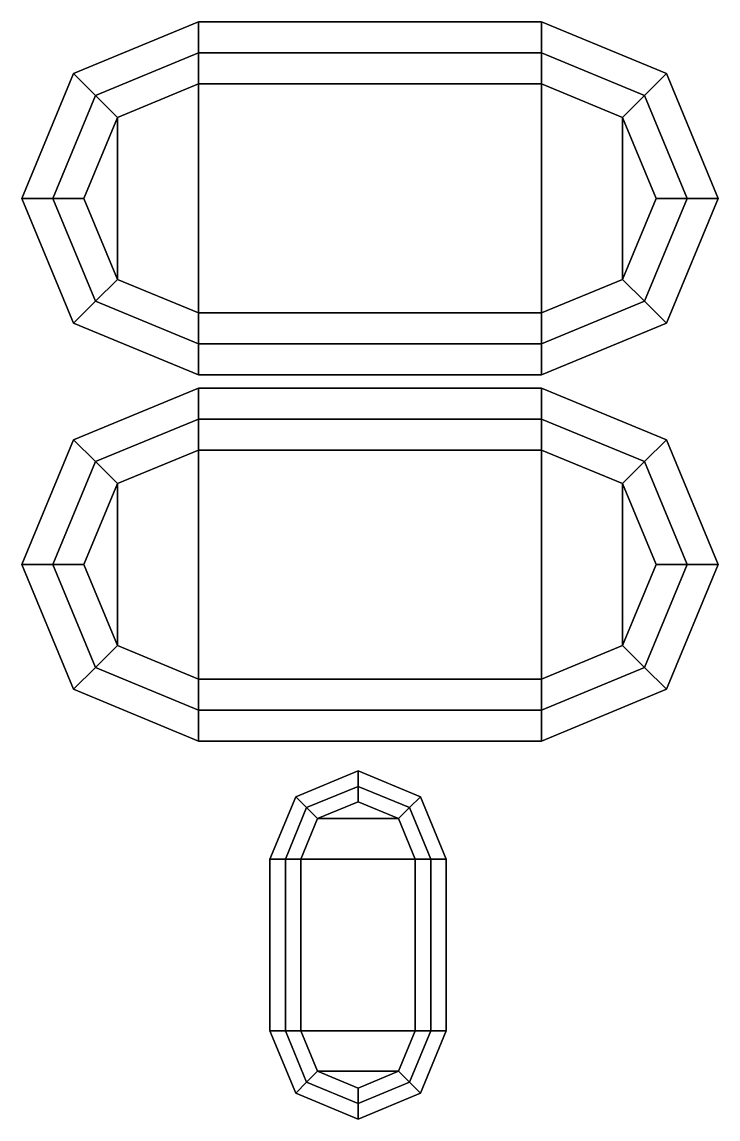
# Model space of a CAD drawing. Extents: x -9.4 to 9.4, y -55.4 to 32.4.
# Drawn here: x -2.82 to 3.02, y 23.2 to 32.4 of the extents above; entities that cross this region are included whole.
import ezdxf

# ---------------------------------------------------------------- set-up
doc = ezdxf.new("R2010")
doc.units = 0
doc.layers.add('BOAT', color=3, linetype='CONTINUOUS')

msp = doc.modelspace()

# ---------------------------------------------------------------- linework, layer by layer
at = {"layer": 'BOAT'}
for points in [[(-1.34, 32.14, 5.72), (-1.34, 32.3998, 5.57), (-2.3864, 31.9664, 5.57), (-2.2027, 31.7827, 5.72)], [(-1.34, 32.3998, 5.27), (-1.34, 32.14, 5.12), (-2.2027, 31.7827, 5.12), (-2.3864, 31.9664, 5.27)], [(-1.34, 32.3998, 5.57), (-1.34, 32.3998, 5.27), (-2.3864, 31.9664, 5.27), (-2.3864, 31.9664, 5.57)], [(-1.34, 32.3998, 4.97), (-1.34, 32.3998, 4.67), (-2.3864, 31.9664, 4.67), (-2.3864, 31.9664, 4.97)], [(-1.34, 32.3998, 4.67), (-1.34, 32.14, 4.52), (-2.2027, 31.7827, 4.52), (-2.3864, 31.9664, 4.67)], [(-1.34, 32.14, 5.12), (-1.34, 32.3998, 4.97), (-2.3864, 31.9664, 4.97), (-2.2027, 31.7827, 5.12)], [(-1.34, 32.14, 5.12), (-1.34, 32.3998, 5.27), (1.54, 32.3998, 5.27), (1.54, 32.14, 5.12)], [(-1.34, 32.3998, 5.57), (-1.34, 32.14, 5.72), (1.54, 32.14, 5.72), (1.54, 32.3998, 5.57)], [(-1.34, 32.3998, 5.27), (-1.34, 32.3998, 5.57), (1.54, 32.3998, 5.57), (1.54, 32.3998, 5.27)], [(-1.34, 32.3998, 4.67), (-1.34, 32.3998, 4.97), (1.54, 32.3998, 4.97), (1.54, 32.3998, 4.67)], [(-1.34, 32.3998, 4.97), (-1.34, 32.14, 5.12), (1.54, 32.14, 5.12), (1.54, 32.3998, 4.97)], [(-1.34, 32.14, 4.52), (-1.34, 32.3998, 4.67), (1.54, 32.3998, 4.67), (1.54, 32.14, 4.52)], [(2.5864, 31.9664, 5.27), (2.4027, 31.7827, 5.12), (1.54, 32.14, 5.12), (1.54, 32.3998, 5.27)], [(2.4027, 31.7827, 5.72), (2.5864, 31.9664, 5.57), (1.54, 32.3998, 5.57), (1.54, 32.14, 5.72)], [(2.5864, 31.9664, 5.57), (2.5864, 31.9664, 5.27), (1.54, 32.3998, 5.27), (1.54, 32.3998, 5.57)], [(2.5864, 31.9664, 4.97), (2.5864, 31.9664, 4.67), (1.54, 32.3998, 4.67), (1.54, 32.3998, 4.97)], [(2.4027, 31.7827, 5.12), (2.5864, 31.9664, 4.97), (1.54, 32.3998, 4.97), (1.54, 32.14, 5.12)], [(2.5864, 31.9664, 4.67), (2.4027, 31.7827, 4.52), (1.54, 32.14, 4.52), (1.54, 32.3998, 4.67)], [(-1.34, 31.8802, 5.57), (-1.34, 32.14, 5.72), (-2.2027, 31.7827, 5.72), (-2.019, 31.599, 5.57)], [(-1.34, 32.14, 5.12), (-1.34, 31.8802, 5.27), (-2.019, 31.599, 5.27), (-2.2027, 31.7827, 5.12)], [(-1.34, 32.14, 4.52), (-1.34, 31.8802, 4.67), (-2.019, 31.599, 4.67), (-2.2027, 31.7827, 4.52)], [(-1.34, 31.8802, 4.97), (-1.34, 32.14, 5.12), (-2.2027, 31.7827, 5.12), (-2.019, 31.599, 4.97)], [(-1.34, 31.8802, 5.27), (-1.34, 32.14, 5.12), (1.54, 32.14, 5.12), (1.54, 31.8802, 5.27)], [(-1.34, 32.14, 5.72), (-1.34, 31.8802, 5.57), (1.54, 31.8802, 5.57), (1.54, 32.14, 5.72)], [(-1.34, 32.14, 5.12), (-1.34, 31.8802, 4.97), (1.54, 31.8802, 4.97), (1.54, 32.14, 5.12)], [(-1.34, 31.8802, 4.67), (-1.34, 32.14, 4.52), (1.54, 32.14, 4.52), (1.54, 31.8802, 4.67)], [(2.4027, 31.7827, 5.12), (2.219, 31.599, 5.27), (1.54, 31.8802, 5.27), (1.54, 32.14, 5.12)], [(2.219, 31.599, 5.57), (2.4027, 31.7827, 5.72), (1.54, 32.14, 5.72), (1.54, 31.8802, 5.57)], [(2.219, 31.599, 4.97), (2.4027, 31.7827, 5.12), (1.54, 32.14, 5.12), (1.54, 31.8802, 4.97)], [(2.4027, 31.7827, 4.52), (2.219, 31.599, 4.67), (1.54, 31.8802, 4.67), (1.54, 32.14, 4.52)], [(-2.2027, 31.7827, 5.72), (-2.3864, 31.9664, 5.57), (-2.8198, 30.92, 5.57), (-2.56, 30.92, 5.72)], [(-2.3864, 31.9664, 5.57), (-2.3864, 31.9664, 5.27), (-2.8198, 30.92, 5.27), (-2.8198, 30.92, 5.57)], [(-2.3864, 31.9664, 5.27), (-2.2027, 31.7827, 5.12), (-2.56, 30.92, 5.12), (-2.8198, 30.92, 5.27)], [(-2.3864, 31.9664, 4.67), (-2.2027, 31.7827, 4.52), (-2.56, 30.92, 4.52), (-2.8198, 30.92, 4.67)], [(-2.3864, 31.9664, 4.97), (-2.3864, 31.9664, 4.67), (-2.8198, 30.92, 4.67), (-2.8198, 30.92, 4.97)], [(-2.2027, 31.7827, 5.12), (-2.3864, 31.9664, 4.97), (-2.8198, 30.92, 4.97), (-2.56, 30.92, 5.12)], [(3.0198, 30.92, 5.27), (2.76, 30.92, 5.12), (2.4027, 31.7827, 5.12), (2.5864, 31.9664, 5.27)], [(2.76, 30.92, 5.72), (3.0198, 30.92, 5.57), (2.5864, 31.9664, 5.57), (2.4027, 31.7827, 5.72)], [(2.76, 30.92, 5.12), (3.0198, 30.92, 4.97), (2.5864, 31.9664, 4.97), (2.4027, 31.7827, 5.12)], [(3.0198, 30.92, 4.67), (2.76, 30.92, 4.52), (2.4027, 31.7827, 4.52), (2.5864, 31.9664, 4.67)], [(3.0198, 30.92, 5.57), (3.0198, 30.92, 5.27), (2.5864, 31.9664, 5.27), (2.5864, 31.9664, 5.57)], [(3.0198, 30.92, 4.97), (3.0198, 30.92, 4.67), (2.5864, 31.9664, 4.67), (2.5864, 31.9664, 4.97)], [(-1.34, 31.8802, 5.27), (-1.34, 31.8802, 5.57), (-2.019, 31.599, 5.57), (-2.019, 31.599, 5.27)], [(-2.019, 31.599, 5.27), (-1.34, 31.8802, 5.27), (-1.34, 29.9598, 5.27), (-2.019, 30.241, 5.27)], [(-2.019, 30.241, 5.27), (-1.34, 29.9598, 5.27), (-1.34, 31.8802, 5.27), (-2.019, 31.599, 5.27)], [(-1.34, 31.8802, 4.67), (-1.34, 31.8802, 4.97), (-2.019, 31.599, 4.97), (-2.019, 31.599, 4.67)], [(-1.34, 31.8802, 5.57), (-1.34, 31.8802, 5.27), (1.54, 31.8802, 5.27), (1.54, 31.8802, 5.57)], [(-1.34, 29.9598, 5.27), (1.54, 29.9598, 5.27), (1.54, 31.8802, 5.27), (-1.34, 31.8802, 5.27)], [(-1.34, 31.8802, 5.27), (1.54, 31.8802, 5.27), (1.54, 29.9598, 5.27), (-1.34, 29.9598, 5.27)], [(-1.34, 31.8802, 4.97), (-1.34, 31.8802, 4.67), (1.54, 31.8802, 4.67), (1.54, 31.8802, 4.97)], [(2.219, 31.599, 5.27), (2.219, 31.599, 5.57), (1.54, 31.8802, 5.57), (1.54, 31.8802, 5.27)], [(2.219, 30.241, 5.27), (1.54, 29.9598, 5.27), (1.54, 31.8802, 5.27), (2.219, 31.599, 5.27)], [(2.219, 31.599, 5.27), (1.54, 31.8802, 5.27), (1.54, 29.9598, 5.27), (2.219, 30.241, 5.27)], [(2.219, 31.599, 4.67), (2.219, 31.599, 4.97), (1.54, 31.8802, 4.97), (1.54, 31.8802, 4.67)], [(-2.019, 31.599, 5.57), (-2.2027, 31.7827, 5.72), (-2.56, 30.92, 5.72), (-2.3002, 30.92, 5.57)], [(-2.2027, 31.7827, 5.12), (-2.019, 31.599, 5.27), (-2.3002, 30.92, 5.27), (-2.56, 30.92, 5.12)], [(-2.2027, 31.7827, 4.52), (-2.019, 31.599, 4.67), (-2.3002, 30.92, 4.67), (-2.56, 30.92, 4.52)], [(-2.019, 31.599, 4.97), (-2.2027, 31.7827, 5.12), (-2.56, 30.92, 5.12), (-2.3002, 30.92, 4.97)], [(2.76, 30.92, 5.12), (2.5002, 30.92, 5.27), (2.219, 31.599, 5.27), (2.4027, 31.7827, 5.12)], [(2.5002, 30.92, 5.57), (2.76, 30.92, 5.72), (2.4027, 31.7827, 5.72), (2.219, 31.599, 5.57)], [(2.5002, 30.92, 4.97), (2.76, 30.92, 5.12), (2.4027, 31.7827, 5.12), (2.219, 31.599, 4.97)], [(2.76, 30.92, 4.52), (2.5002, 30.92, 4.67), (2.219, 31.599, 4.67), (2.4027, 31.7827, 4.52)], [(-2.019, 31.599, 5.27), (-2.019, 31.599, 5.57), (-2.3002, 30.92, 5.57), (-2.3002, 30.92, 5.27)], [(-2.3002, 30.92, 5.27), (-2.019, 30.241, 5.27), (-2.019, 31.599, 5.27), (-2.3002, 30.92, 5.27)], [(-2.3002, 30.92, 5.27), (-2.019, 31.599, 5.27), (-2.019, 30.241, 5.27), (-2.3002, 30.92, 5.27)], [(-2.019, 31.599, 4.67), (-2.019, 31.599, 4.97), (-2.3002, 30.92, 4.97), (-2.3002, 30.92, 4.67)], [(2.5002, 30.92, 5.27), (2.5002, 30.92, 5.57), (2.219, 31.599, 5.57), (2.219, 31.599, 5.27)], [(2.5002, 30.92, 5.27), (2.219, 30.241, 5.27), (2.219, 31.599, 5.27), (2.5002, 30.92, 5.27)], [(2.5002, 30.92, 5.27), (2.219, 31.599, 5.27), (2.219, 30.241, 5.27), (2.5002, 30.92, 5.27)], [(2.5002, 30.92, 4.67), (2.5002, 30.92, 4.97), (2.219, 31.599, 4.97), (2.219, 31.599, 4.67)], [(-2.56, 30.92, 5.72), (-2.8198, 30.92, 5.57), (-2.3864, 29.8736, 5.57), (-2.2027, 30.0573, 5.72)], [(-2.8198, 30.92, 5.57), (-2.8198, 30.92, 5.27), (-2.3864, 29.8736, 5.27), (-2.3864, 29.8736, 5.57)], [(-2.8198, 30.92, 5.27), (-2.56, 30.92, 5.12), (-2.2027, 30.0573, 5.12), (-2.3864, 29.8736, 5.27)], [(-2.8198, 30.92, 4.67), (-2.56, 30.92, 4.52), (-2.2027, 30.0573, 4.52), (-2.3864, 29.8736, 4.67)], [(-2.8198, 30.92, 4.97), (-2.8198, 30.92, 4.67), (-2.3864, 29.8736, 4.67), (-2.3864, 29.8736, 4.97)], [(-2.56, 30.92, 5.12), (-2.8198, 30.92, 4.97), (-2.3864, 29.8736, 4.97), (-2.2027, 30.0573, 5.12)], [(-2.3002, 30.92, 5.57), (-2.56, 30.92, 5.72), (-2.2027, 30.0573, 5.72), (-2.019, 30.241, 5.57)], [(-2.56, 30.92, 5.12), (-2.3002, 30.92, 5.27), (-2.019, 30.241, 5.27), (-2.2027, 30.0573, 5.12)], [(-2.56, 30.92, 4.52), (-2.3002, 30.92, 4.67), (-2.019, 30.241, 4.67), (-2.2027, 30.0573, 4.52)], [(-2.3002, 30.92, 4.97), (-2.56, 30.92, 5.12), (-2.2027, 30.0573, 5.12), (-2.019, 30.241, 4.97)], [(-2.3002, 30.92, 5.27), (-2.3002, 30.92, 5.57), (-2.019, 30.241, 5.57), (-2.019, 30.241, 5.27)], [(-2.3002, 30.92, 4.67), (-2.3002, 30.92, 4.97), (-2.019, 30.241, 4.97), (-2.019, 30.241, 4.67)], [(2.4027, 30.0573, 5.12), (2.219, 30.241, 5.27), (2.5002, 30.92, 5.27), (2.76, 30.92, 5.12)], [(2.219, 30.241, 5.27), (2.219, 30.241, 5.57), (2.5002, 30.92, 5.57), (2.5002, 30.92, 5.27)], [(2.219, 30.241, 5.57), (2.4027, 30.0573, 5.72), (2.76, 30.92, 5.72), (2.5002, 30.92, 5.57)], [(2.219, 30.241, 4.97), (2.4027, 30.0573, 5.12), (2.76, 30.92, 5.12), (2.5002, 30.92, 4.97)], [(2.219, 30.241, 4.67), (2.219, 30.241, 4.97), (2.5002, 30.92, 4.97), (2.5002, 30.92, 4.67)], [(2.4027, 30.0573, 4.52), (2.219, 30.241, 4.67), (2.5002, 30.92, 4.67), (2.76, 30.92, 4.52)], [(2.5864, 29.8736, 5.27), (2.4027, 30.0573, 5.12), (2.76, 30.92, 5.12), (3.0198, 30.92, 5.27)], [(2.4027, 30.0573, 5.72), (2.5864, 29.8736, 5.57), (3.0198, 30.92, 5.57), (2.76, 30.92, 5.72)], [(2.4027, 30.0573, 5.12), (2.5864, 29.8736, 4.97), (3.0198, 30.92, 4.97), (2.76, 30.92, 5.12)], [(2.5864, 29.8736, 4.67), (2.4027, 30.0573, 4.52), (2.76, 30.92, 4.52), (3.0198, 30.92, 4.67)], [(2.5864, 29.8736, 5.57), (2.5864, 29.8736, 5.27), (3.0198, 30.92, 5.27), (3.0198, 30.92, 5.57)], [(2.5864, 29.8736, 4.97), (2.5864, 29.8736, 4.67), (3.0198, 30.92, 4.67), (3.0198, 30.92, 4.97)], [(-2.019, 30.241, 5.57), (-2.2027, 30.0573, 5.72), (-1.34, 29.7, 5.72), (-1.34, 29.9598, 5.57)], [(-2.2027, 30.0573, 5.12), (-2.019, 30.241, 5.27), (-1.34, 29.9598, 5.27), (-1.34, 29.7, 5.12)], [(-2.2027, 30.0573, 4.52), (-2.019, 30.241, 4.67), (-1.34, 29.9598, 4.67), (-1.34, 29.7, 4.52)], [(-2.019, 30.241, 4.97), (-2.2027, 30.0573, 5.12), (-1.34, 29.7, 5.12), (-1.34, 29.9598, 4.97)], [(-2.019, 30.241, 5.27), (-2.019, 30.241, 5.57), (-1.34, 29.9598, 5.57), (-1.34, 29.9598, 5.27)], [(-2.019, 30.241, 4.67), (-2.019, 30.241, 4.97), (-1.34, 29.9598, 4.97), (-1.34, 29.9598, 4.67)], [(1.54, 29.7, 5.12), (1.54, 29.9598, 5.27), (2.219, 30.241, 5.27), (2.4027, 30.0573, 5.12)], [(1.54, 29.9598, 5.27), (1.54, 29.9598, 5.57), (2.219, 30.241, 5.57), (2.219, 30.241, 5.27)], [(1.54, 29.9598, 5.57), (1.54, 29.7, 5.72), (2.4027, 30.0573, 5.72), (2.219, 30.241, 5.57)], [(1.54, 29.9598, 4.97), (1.54, 29.7, 5.12), (2.4027, 30.0573, 5.12), (2.219, 30.241, 4.97)], [(1.54, 29.9598, 4.67), (1.54, 29.9598, 4.97), (2.219, 30.241, 4.97), (2.219, 30.241, 4.67)], [(1.54, 29.7, 4.52), (1.54, 29.9598, 4.67), (2.219, 30.241, 4.67), (2.4027, 30.0573, 4.52)], [(-2.2027, 30.0573, 5.72), (-2.3864, 29.8736, 5.57), (-1.34, 29.4402, 5.57), (-1.34, 29.7, 5.72)], [(-2.3864, 29.8736, 5.27), (-2.2027, 30.0573, 5.12), (-1.34, 29.7, 5.12), (-1.34, 29.4402, 5.27)], [(-2.3864, 29.8736, 4.67), (-2.2027, 30.0573, 4.52), (-1.34, 29.7, 4.52), (-1.34, 29.4402, 4.67)], [(-2.2027, 30.0573, 5.12), (-2.3864, 29.8736, 4.97), (-1.34, 29.4402, 4.97), (-1.34, 29.7, 5.12)], [(1.54, 29.4402, 5.27), (1.54, 29.7, 5.12), (2.4027, 30.0573, 5.12), (2.5864, 29.8736, 5.27)], [(1.54, 29.7, 5.72), (1.54, 29.4402, 5.57), (2.5864, 29.8736, 5.57), (2.4027, 30.0573, 5.72)], [(1.54, 29.7, 5.12), (1.54, 29.4402, 4.97), (2.5864, 29.8736, 4.97), (2.4027, 30.0573, 5.12)], [(1.54, 29.4402, 4.67), (1.54, 29.7, 4.52), (2.4027, 30.0573, 4.52), (2.5864, 29.8736, 4.67)], [(-1.34, 29.9598, 5.57), (-1.34, 29.7, 5.72), (1.54, 29.7, 5.72), (1.54, 29.9598, 5.57)], [(-1.34, 29.9598, 5.27), (-1.34, 29.9598, 5.57), (1.54, 29.9598, 5.57), (1.54, 29.9598, 5.27)], [(-1.34, 29.7, 5.12), (-1.34, 29.9598, 5.27), (1.54, 29.9598, 5.27), (1.54, 29.7, 5.12)], [(-1.34, 29.7, 4.52), (-1.34, 29.9598, 4.67), (1.54, 29.9598, 4.67), (1.54, 29.7, 4.52)], [(-1.34, 29.9598, 4.67), (-1.34, 29.9598, 4.97), (1.54, 29.9598, 4.97), (1.54, 29.9598, 4.67)], [(-1.34, 29.9598, 4.97), (-1.34, 29.7, 5.12), (1.54, 29.7, 5.12), (1.54, 29.9598, 4.97)], [(-2.3864, 29.8736, 5.57), (-2.3864, 29.8736, 5.27), (-1.34, 29.4402, 5.27), (-1.34, 29.4402, 5.57)], [(-2.3864, 29.8736, 4.97), (-2.3864, 29.8736, 4.67), (-1.34, 29.4402, 4.67), (-1.34, 29.4402, 4.97)], [(1.54, 29.4402, 5.57), (1.54, 29.4402, 5.27), (2.5864, 29.8736, 5.27), (2.5864, 29.8736, 5.57)], [(1.54, 29.4402, 4.97), (1.54, 29.4402, 4.67), (2.5864, 29.8736, 4.67), (2.5864, 29.8736, 4.97)], [(-1.34, 29.7, 5.72), (-1.34, 29.4402, 5.57), (1.54, 29.4402, 5.57), (1.54, 29.7, 5.72)], [(-1.34, 29.4402, 5.27), (-1.34, 29.7, 5.12), (1.54, 29.7, 5.12), (1.54, 29.4402, 5.27)], [(-1.34, 29.4402, 4.67), (-1.34, 29.7, 4.52), (1.54, 29.7, 4.52), (1.54, 29.4402, 4.67)], [(-1.34, 29.7, 5.12), (-1.34, 29.4402, 4.97), (1.54, 29.4402, 4.97), (1.54, 29.7, 5.12)], [(-1.34, 29.4402, 5.57), (-1.34, 29.4402, 5.27), (1.54, 29.4402, 5.27), (1.54, 29.4402, 5.57)], [(-1.34, 29.4402, 4.97), (-1.34, 29.4402, 4.67), (1.54, 29.4402, 4.67), (1.54, 29.4402, 4.97)], [(-1.34, 29.3298, 5.46), (-1.34, 29.3298, 5.16), (-2.3864, 28.8964, 5.16), (-2.3864, 28.8964, 5.46)], [(-1.34, 29.3298, 5.16), (-1.34, 29.07, 5.01), (-2.2027, 28.7127, 5.01), (-2.3864, 28.8964, 5.16)], [(-1.34, 29.07, 5.61), (-1.34, 29.3298, 5.46), (-2.3864, 28.8964, 5.46), (-2.2027, 28.7127, 5.61)], [(-1.34, 29.07, 5.01), (-1.34, 29.3298, 4.86), (-2.3864, 28.8964, 4.86), (-2.2027, 28.7127, 5.01)], [(-1.34, 29.3298, 4.56), (-1.34, 29.07, 4.41), (-2.2027, 28.7127, 4.41), (-2.3864, 28.8964, 4.56)], [(-1.34, 29.3298, 4.86), (-1.34, 29.3298, 4.56), (-2.3864, 28.8964, 4.56), (-2.3864, 28.8964, 4.86)], [(-1.34, 29.3298, 5.16), (-1.34, 29.3298, 5.46), (1.54, 29.3298, 5.46), (1.54, 29.3298, 5.16)], [(-1.34, 29.3298, 5.46), (-1.34, 29.07, 5.61), (1.54, 29.07, 5.61), (1.54, 29.3298, 5.46)], [(-1.34, 29.07, 5.01), (-1.34, 29.3298, 5.16), (1.54, 29.3298, 5.16), (1.54, 29.07, 5.01)], [(-1.34, 29.07, 4.41), (-1.34, 29.3298, 4.56), (1.54, 29.3298, 4.56), (1.54, 29.07, 4.41)], [(-1.34, 29.3298, 4.86), (-1.34, 29.07, 5.01), (1.54, 29.07, 5.01), (1.54, 29.3298, 4.86)], [(-1.34, 29.3298, 4.56), (-1.34, 29.3298, 4.86), (1.54, 29.3298, 4.86), (1.54, 29.3298, 4.56)], [(2.5864, 28.8964, 5.46), (2.5864, 28.8964, 5.16), (1.54, 29.3298, 5.16), (1.54, 29.3298, 5.46)], [(2.4027, 28.7127, 5.61), (2.5864, 28.8964, 5.46), (1.54, 29.3298, 5.46), (1.54, 29.07, 5.61)], [(2.5864, 28.8964, 5.16), (2.4027, 28.7127, 5.01), (1.54, 29.07, 5.01), (1.54, 29.3298, 5.16)], [(2.5864, 28.8964, 4.56), (2.4027, 28.7127, 4.41), (1.54, 29.07, 4.41), (1.54, 29.3298, 4.56)], [(2.4027, 28.7127, 5.01), (2.5864, 28.8964, 4.86), (1.54, 29.3298, 4.86), (1.54, 29.07, 5.01)], [(2.5864, 28.8964, 4.86), (2.5864, 28.8964, 4.56), (1.54, 29.3298, 4.56), (1.54, 29.3298, 4.86)], [(-1.34, 29.07, 5.01), (-1.34, 28.8102, 5.16), (-2.019, 28.529, 5.16), (-2.2027, 28.7127, 5.01)], [(-1.34, 28.8102, 5.46), (-1.34, 29.07, 5.61), (-2.2027, 28.7127, 5.61), (-2.019, 28.529, 5.46)], [(-1.34, 28.8102, 4.86), (-1.34, 29.07, 5.01), (-2.2027, 28.7127, 5.01), (-2.019, 28.529, 4.86)], [(-1.34, 29.07, 4.41), (-1.34, 28.8102, 4.56), (-2.019, 28.529, 4.56), (-2.2027, 28.7127, 4.41)], [(-1.34, 29.07, 5.61), (-1.34, 28.8102, 5.46), (1.54, 28.8102, 5.46), (1.54, 29.07, 5.61)], [(-1.34, 28.8102, 5.16), (-1.34, 29.07, 5.01), (1.54, 29.07, 5.01), (1.54, 28.8102, 5.16)], [(-1.34, 28.8102, 4.56), (-1.34, 29.07, 4.41), (1.54, 29.07, 4.41), (1.54, 28.8102, 4.56)], [(-1.34, 29.07, 5.01), (-1.34, 28.8102, 4.86), (1.54, 28.8102, 4.86), (1.54, 29.07, 5.01)], [(2.219, 28.529, 5.46), (2.4027, 28.7127, 5.61), (1.54, 29.07, 5.61), (1.54, 28.8102, 5.46)], [(2.4027, 28.7127, 5.01), (2.219, 28.529, 5.16), (1.54, 28.8102, 5.16), (1.54, 29.07, 5.01)], [(2.4027, 28.7127, 4.41), (2.219, 28.529, 4.56), (1.54, 28.8102, 4.56), (1.54, 29.07, 4.41)], [(2.219, 28.529, 4.86), (2.4027, 28.7127, 5.01), (1.54, 29.07, 5.01), (1.54, 28.8102, 4.86)], [(-2.3864, 28.8964, 5.16), (-2.2027, 28.7127, 5.01), (-2.56, 27.85, 5.01), (-2.8198, 27.85, 5.16)], [(-2.3864, 28.8964, 5.46), (-2.3864, 28.8964, 5.16), (-2.8198, 27.85, 5.16), (-2.8198, 27.85, 5.46)], [(-2.2027, 28.7127, 5.61), (-2.3864, 28.8964, 5.46), (-2.8198, 27.85, 5.46), (-2.56, 27.85, 5.61)], [(-2.2027, 28.7127, 5.01), (-2.3864, 28.8964, 4.86), (-2.8198, 27.85, 4.86), (-2.56, 27.85, 5.01)], [(-2.3864, 28.8964, 4.86), (-2.3864, 28.8964, 4.56), (-2.8198, 27.85, 4.56), (-2.8198, 27.85, 4.86)], [(-2.3864, 28.8964, 4.56), (-2.2027, 28.7127, 4.41), (-2.56, 27.85, 4.41), (-2.8198, 27.85, 4.56)], [(2.76, 27.85, 5.61), (3.0198, 27.85, 5.46), (2.5864, 28.8964, 5.46), (2.4027, 28.7127, 5.61)], [(3.0198, 27.85, 5.16), (2.76, 27.85, 5.01), (2.4027, 28.7127, 5.01), (2.5864, 28.8964, 5.16)], [(3.0198, 27.85, 4.56), (2.76, 27.85, 4.41), (2.4027, 28.7127, 4.41), (2.5864, 28.8964, 4.56)], [(2.76, 27.85, 5.01), (3.0198, 27.85, 4.86), (2.5864, 28.8964, 4.86), (2.4027, 28.7127, 5.01)], [(3.0198, 27.85, 5.46), (3.0198, 27.85, 5.16), (2.5864, 28.8964, 5.16), (2.5864, 28.8964, 5.46)], [(3.0198, 27.85, 4.86), (3.0198, 27.85, 4.56), (2.5864, 28.8964, 4.56), (2.5864, 28.8964, 4.86)], [(-1.34, 28.8102, 5.16), (-1.34, 28.8102, 5.46), (-2.019, 28.529, 5.46), (-2.019, 28.529, 5.16)], [(-2.019, 27.171, 5.16), (-1.34, 26.8898, 5.16), (-1.34, 28.8102, 5.16), (-2.019, 28.529, 5.16)], [(-2.019, 28.529, 5.16), (-1.34, 28.8102, 5.16), (-1.34, 26.8898, 5.16), (-2.019, 27.171, 5.16)], [(-1.34, 28.8102, 4.56), (-1.34, 28.8102, 4.86), (-2.019, 28.529, 4.86), (-2.019, 28.529, 4.56)], [(-1.34, 28.8102, 5.46), (-1.34, 28.8102, 5.16), (1.54, 28.8102, 5.16), (1.54, 28.8102, 5.46)], [(-1.34, 28.8102, 5.16), (1.54, 28.8102, 5.16), (1.54, 26.8898, 5.16), (-1.34, 26.8898, 5.16)], [(-1.34, 26.8898, 5.16), (1.54, 26.8898, 5.16), (1.54, 28.8102, 5.16), (-1.34, 28.8102, 5.16)], [(-1.34, 28.8102, 4.86), (-1.34, 28.8102, 4.56), (1.54, 28.8102, 4.56), (1.54, 28.8102, 4.86)], [(2.219, 28.529, 5.16), (2.219, 28.529, 5.46), (1.54, 28.8102, 5.46), (1.54, 28.8102, 5.16)], [(2.219, 28.529, 5.16), (1.54, 28.8102, 5.16), (1.54, 26.8898, 5.16), (2.219, 27.171, 5.16)], [(2.219, 27.171, 5.16), (1.54, 26.8898, 5.16), (1.54, 28.8102, 5.16), (2.219, 28.529, 5.16)], [(2.219, 28.529, 4.56), (2.219, 28.529, 4.86), (1.54, 28.8102, 4.86), (1.54, 28.8102, 4.56)], [(-2.2027, 28.7127, 5.01), (-2.019, 28.529, 5.16), (-2.3002, 27.85, 5.16), (-2.56, 27.85, 5.01)], [(-2.019, 28.529, 5.46), (-2.2027, 28.7127, 5.61), (-2.56, 27.85, 5.61), (-2.3002, 27.85, 5.46)], [(-2.019, 28.529, 4.86), (-2.2027, 28.7127, 5.01), (-2.56, 27.85, 5.01), (-2.3002, 27.85, 4.86)], [(-2.2027, 28.7127, 4.41), (-2.019, 28.529, 4.56), (-2.3002, 27.85, 4.56), (-2.56, 27.85, 4.41)], [(2.5002, 27.85, 5.46), (2.76, 27.85, 5.61), (2.4027, 28.7127, 5.61), (2.219, 28.529, 5.46)], [(2.76, 27.85, 5.01), (2.5002, 27.85, 5.16), (2.219, 28.529, 5.16), (2.4027, 28.7127, 5.01)], [(2.76, 27.85, 4.41), (2.5002, 27.85, 4.56), (2.219, 28.529, 4.56), (2.4027, 28.7127, 4.41)], [(2.5002, 27.85, 4.86), (2.76, 27.85, 5.01), (2.4027, 28.7127, 5.01), (2.219, 28.529, 4.86)], [(-2.019, 28.529, 5.16), (-2.019, 28.529, 5.46), (-2.3002, 27.85, 5.46), (-2.3002, 27.85, 5.16)], [(-2.3002, 27.85, 5.16), (-2.019, 28.529, 5.16), (-2.019, 27.171, 5.16), (-2.3002, 27.85, 5.16)], [(-2.3002, 27.85, 5.16), (-2.019, 27.171, 5.16), (-2.019, 28.529, 5.16), (-2.3002, 27.85, 5.16)], [(-2.019, 28.529, 4.56), (-2.019, 28.529, 4.86), (-2.3002, 27.85, 4.86), (-2.3002, 27.85, 4.56)], [(2.5002, 27.85, 5.16), (2.5002, 27.85, 5.46), (2.219, 28.529, 5.46), (2.219, 28.529, 5.16)], [(2.5002, 27.85, 5.16), (2.219, 28.529, 5.16), (2.219, 27.171, 5.16), (2.5002, 27.85, 5.16)], [(2.5002, 27.85, 5.16), (2.219, 27.171, 5.16), (2.219, 28.529, 5.16), (2.5002, 27.85, 5.16)], [(2.5002, 27.85, 4.56), (2.5002, 27.85, 4.86), (2.219, 28.529, 4.86), (2.219, 28.529, 4.56)], [(-2.8198, 27.85, 5.16), (-2.56, 27.85, 5.01), (-2.2027, 26.9873, 5.01), (-2.3864, 26.8036, 5.16)], [(-2.8198, 27.85, 5.46), (-2.8198, 27.85, 5.16), (-2.3864, 26.8036, 5.16), (-2.3864, 26.8036, 5.46)], [(-2.56, 27.85, 5.61), (-2.8198, 27.85, 5.46), (-2.3864, 26.8036, 5.46), (-2.2027, 26.9873, 5.61)], [(-2.56, 27.85, 5.01), (-2.8198, 27.85, 4.86), (-2.3864, 26.8036, 4.86), (-2.2027, 26.9873, 5.01)], [(-2.8198, 27.85, 4.86), (-2.8198, 27.85, 4.56), (-2.3864, 26.8036, 4.56), (-2.3864, 26.8036, 4.86)], [(-2.8198, 27.85, 4.56), (-2.56, 27.85, 4.41), (-2.2027, 26.9873, 4.41), (-2.3864, 26.8036, 4.56)], [(-2.56, 27.85, 5.01), (-2.3002, 27.85, 5.16), (-2.019, 27.171, 5.16), (-2.2027, 26.9873, 5.01)], [(-2.3002, 27.85, 5.46), (-2.56, 27.85, 5.61), (-2.2027, 26.9873, 5.61), (-2.019, 27.171, 5.46)], [(-2.3002, 27.85, 4.86), (-2.56, 27.85, 5.01), (-2.2027, 26.9873, 5.01), (-2.019, 27.171, 4.86)], [(-2.56, 27.85, 4.41), (-2.3002, 27.85, 4.56), (-2.019, 27.171, 4.56), (-2.2027, 26.9873, 4.41)], [(-2.3002, 27.85, 5.16), (-2.3002, 27.85, 5.46), (-2.019, 27.171, 5.46), (-2.019, 27.171, 5.16)], [(-2.3002, 27.85, 4.56), (-2.3002, 27.85, 4.86), (-2.019, 27.171, 4.86), (-2.019, 27.171, 4.56)], [(2.219, 27.171, 5.46), (2.4027, 26.9873, 5.61), (2.76, 27.85, 5.61), (2.5002, 27.85, 5.46)], [(2.219, 27.171, 5.16), (2.219, 27.171, 5.46), (2.5002, 27.85, 5.46), (2.5002, 27.85, 5.16)], [(2.4027, 26.9873, 5.01), (2.219, 27.171, 5.16), (2.5002, 27.85, 5.16), (2.76, 27.85, 5.01)], [(2.4027, 26.9873, 4.41), (2.219, 27.171, 4.56), (2.5002, 27.85, 4.56), (2.76, 27.85, 4.41)], [(2.219, 27.171, 4.56), (2.219, 27.171, 4.86), (2.5002, 27.85, 4.86), (2.5002, 27.85, 4.56)], [(2.219, 27.171, 4.86), (2.4027, 26.9873, 5.01), (2.76, 27.85, 5.01), (2.5002, 27.85, 4.86)], [(2.4027, 26.9873, 5.61), (2.5864, 26.8036, 5.46), (3.0198, 27.85, 5.46), (2.76, 27.85, 5.61)], [(2.5864, 26.8036, 5.16), (2.4027, 26.9873, 5.01), (2.76, 27.85, 5.01), (3.0198, 27.85, 5.16)], [(2.5864, 26.8036, 4.56), (2.4027, 26.9873, 4.41), (2.76, 27.85, 4.41), (3.0198, 27.85, 4.56)], [(2.4027, 26.9873, 5.01), (2.5864, 26.8036, 4.86), (3.0198, 27.85, 4.86), (2.76, 27.85, 5.01)], [(2.5864, 26.8036, 5.46), (2.5864, 26.8036, 5.16), (3.0198, 27.85, 5.16), (3.0198, 27.85, 5.46)], [(2.5864, 26.8036, 4.86), (2.5864, 26.8036, 4.56), (3.0198, 27.85, 4.56), (3.0198, 27.85, 4.86)], [(-2.2027, 26.9873, 5.01), (-2.019, 27.171, 5.16), (-1.34, 26.8898, 5.16), (-1.34, 26.63, 5.01)], [(-2.019, 27.171, 5.46), (-2.2027, 26.9873, 5.61), (-1.34, 26.63, 5.61), (-1.34, 26.8898, 5.46)], [(-2.019, 27.171, 4.86), (-2.2027, 26.9873, 5.01), (-1.34, 26.63, 5.01), (-1.34, 26.8898, 4.86)], [(-2.2027, 26.9873, 4.41), (-2.019, 27.171, 4.56), (-1.34, 26.8898, 4.56), (-1.34, 26.63, 4.41)], [(-2.019, 27.171, 5.16), (-2.019, 27.171, 5.46), (-1.34, 26.8898, 5.46), (-1.34, 26.8898, 5.16)], [(-2.019, 27.171, 4.56), (-2.019, 27.171, 4.86), (-1.34, 26.8898, 4.86), (-1.34, 26.8898, 4.56)], [(1.54, 26.8898, 5.46), (1.54, 26.63, 5.61), (2.4027, 26.9873, 5.61), (2.219, 27.171, 5.46)], [(1.54, 26.8898, 5.16), (1.54, 26.8898, 5.46), (2.219, 27.171, 5.46), (2.219, 27.171, 5.16)], [(1.54, 26.63, 5.01), (1.54, 26.8898, 5.16), (2.219, 27.171, 5.16), (2.4027, 26.9873, 5.01)], [(1.54, 26.63, 4.41), (1.54, 26.8898, 4.56), (2.219, 27.171, 4.56), (2.4027, 26.9873, 4.41)], [(1.54, 26.8898, 4.56), (1.54, 26.8898, 4.86), (2.219, 27.171, 4.86), (2.219, 27.171, 4.56)], [(1.54, 26.8898, 4.86), (1.54, 26.63, 5.01), (2.4027, 26.9873, 5.01), (2.219, 27.171, 4.86)], [(-2.3864, 26.8036, 5.16), (-2.2027, 26.9873, 5.01), (-1.34, 26.63, 5.01), (-1.34, 26.3702, 5.16)], [(-2.2027, 26.9873, 5.61), (-2.3864, 26.8036, 5.46), (-1.34, 26.3702, 5.46), (-1.34, 26.63, 5.61)], [(-2.2027, 26.9873, 5.01), (-2.3864, 26.8036, 4.86), (-1.34, 26.3702, 4.86), (-1.34, 26.63, 5.01)], [(-2.3864, 26.8036, 4.56), (-2.2027, 26.9873, 4.41), (-1.34, 26.63, 4.41), (-1.34, 26.3702, 4.56)], [(1.54, 26.63, 5.61), (1.54, 26.3702, 5.46), (2.5864, 26.8036, 5.46), (2.4027, 26.9873, 5.61)], [(1.54, 26.3702, 5.16), (1.54, 26.63, 5.01), (2.4027, 26.9873, 5.01), (2.5864, 26.8036, 5.16)], [(1.54, 26.3702, 4.56), (1.54, 26.63, 4.41), (2.4027, 26.9873, 4.41), (2.5864, 26.8036, 4.56)], [(1.54, 26.63, 5.01), (1.54, 26.3702, 4.86), (2.5864, 26.8036, 4.86), (2.4027, 26.9873, 5.01)], [(-1.34, 26.63, 5.01), (-1.34, 26.8898, 5.16), (1.54, 26.8898, 5.16), (1.54, 26.63, 5.01)], [(-1.34, 26.8898, 5.16), (-1.34, 26.8898, 5.46), (1.54, 26.8898, 5.46), (1.54, 26.8898, 5.16)], [(-1.34, 26.8898, 5.46), (-1.34, 26.63, 5.61), (1.54, 26.63, 5.61), (1.54, 26.8898, 5.46)], [(-1.34, 26.8898, 4.86), (-1.34, 26.63, 5.01), (1.54, 26.63, 5.01), (1.54, 26.8898, 4.86)], [(-1.34, 26.8898, 4.56), (-1.34, 26.8898, 4.86), (1.54, 26.8898, 4.86), (1.54, 26.8898, 4.56)], [(-1.34, 26.63, 4.41), (-1.34, 26.8898, 4.56), (1.54, 26.8898, 4.56), (1.54, 26.63, 4.41)], [(-2.3864, 26.8036, 5.46), (-2.3864, 26.8036, 5.16), (-1.34, 26.3702, 5.16), (-1.34, 26.3702, 5.46)], [(-2.3864, 26.8036, 4.86), (-2.3864, 26.8036, 4.56), (-1.34, 26.3702, 4.56), (-1.34, 26.3702, 4.86)], [(1.54, 26.3702, 5.46), (1.54, 26.3702, 5.16), (2.5864, 26.8036, 5.16), (2.5864, 26.8036, 5.46)], [(1.54, 26.3702, 4.86), (1.54, 26.3702, 4.56), (2.5864, 26.8036, 4.56), (2.5864, 26.8036, 4.86)], [(-1.34, 26.3702, 5.16), (-1.34, 26.63, 5.01), (1.54, 26.63, 5.01), (1.54, 26.3702, 5.16)], [(-1.34, 26.63, 5.61), (-1.34, 26.3702, 5.46), (1.54, 26.3702, 5.46), (1.54, 26.63, 5.61)], [(-1.34, 26.63, 5.01), (-1.34, 26.3702, 4.86), (1.54, 26.3702, 4.86), (1.54, 26.63, 5.01)], [(-1.34, 26.3702, 4.56), (-1.34, 26.63, 4.41), (1.54, 26.63, 4.41), (1.54, 26.3702, 4.56)], [(-1.34, 26.3702, 5.46), (-1.34, 26.3702, 5.16), (1.54, 26.3702, 5.16), (1.54, 26.3702, 5.46)], [(-1.34, 26.3702, 4.86), (-1.34, 26.3702, 4.56), (1.54, 26.3702, 4.56), (1.54, 26.3702, 4.86)], [(0, 25.99, 4.61), (0, 26.1199, 4.535), (-0.5232, 25.9032, 4.535), (-0.4313, 25.8113, 4.61)], [(0, 26.1199, 4.385), (0, 25.99, 4.31), (-0.4313, 25.8113, 4.31), (-0.5232, 25.9032, 4.385)], [(0, 26.1199, 4.535), (0, 26.1199, 4.385), (-0.5232, 25.9032, 4.385), (-0.5232, 25.9032, 4.535)], [(0.4313, 25.8113, 4.61), (0.5232, 25.9032, 4.535), (0, 26.1199, 4.535), (0, 25.99, 4.61)], [(0.5232, 25.9032, 4.385), (0.4313, 25.8113, 4.31), (0, 25.99, 4.31), (0, 26.1199, 4.385)], [(0.5232, 25.9032, 4.535), (0.5232, 25.9032, 4.385), (0, 26.1199, 4.385), (0, 26.1199, 4.535)], [(0, 25.8601, 4.535), (0, 25.99, 4.61), (-0.4313, 25.8113, 4.61), (-0.3395, 25.7195, 4.535)], [(0, 25.99, 4.31), (0, 25.8601, 4.385), (-0.3395, 25.7195, 4.385), (-0.4313, 25.8113, 4.31)], [(0.3395, 25.7195, 4.535), (0.4313, 25.8113, 4.61), (0, 25.99, 4.61), (0, 25.8601, 4.535)], [(0.4313, 25.8113, 4.31), (0.3395, 25.7195, 4.385), (0, 25.8601, 4.385), (0, 25.99, 4.31)], [(-0.5232, 25.9032, 4.535), (-0.5232, 25.9032, 4.385), (-0.7399, 25.38, 4.385), (-0.7399, 25.38, 4.535)], [(-0.4313, 25.8113, 4.61), (-0.5232, 25.9032, 4.535), (-0.7399, 25.38, 4.535), (-0.61, 25.38, 4.61)], [(-0.5232, 25.9032, 4.385), (-0.4313, 25.8113, 4.31), (-0.61, 25.38, 4.31), (-0.7399, 25.38, 4.385)], [(0, 25.8601, 4.385), (0, 25.8601, 4.535), (-0.3395, 25.7195, 4.535), (-0.3395, 25.7195, 4.385)], [(0, 25.8601, 4.385), (-0.3395, 25.7195, 4.385), (0.3395, 25.7195, 4.385), (0, 25.8601, 4.385)], [(0, 25.8601, 4.385), (0.3395, 25.7195, 4.385), (-0.3395, 25.7195, 4.385), (0, 25.8601, 4.385)], [(0.3395, 25.7195, 4.385), (0.3395, 25.7195, 4.535), (0, 25.8601, 4.535), (0, 25.8601, 4.385)], [(0.61, 25.38, 4.61), (0.7399, 25.38, 4.535), (0.5232, 25.9032, 4.535), (0.4313, 25.8113, 4.61)], [(0.7399, 25.38, 4.385), (0.61, 25.38, 4.31), (0.4313, 25.8113, 4.31), (0.5232, 25.9032, 4.385)], [(0.7399, 25.38, 4.535), (0.7399, 25.38, 4.385), (0.5232, 25.9032, 4.385), (0.5232, 25.9032, 4.535)], [(-0.3395, 25.7195, 4.535), (-0.4313, 25.8113, 4.61), (-0.61, 25.38, 4.61), (-0.4801, 25.38, 4.535)], [(-0.4313, 25.8113, 4.31), (-0.3395, 25.7195, 4.385), (-0.4801, 25.38, 4.385), (-0.61, 25.38, 4.31)], [(0.4801, 25.38, 4.535), (0.61, 25.38, 4.61), (0.4313, 25.8113, 4.61), (0.3395, 25.7195, 4.535)], [(0.61, 25.38, 4.31), (0.4801, 25.38, 4.385), (0.3395, 25.7195, 4.385), (0.4313, 25.8113, 4.31)], [(-0.3395, 25.7195, 4.385), (-0.4801, 25.38, 4.385), (0.4801, 25.38, 4.385), (0.3395, 25.7195, 4.385)], [(0.3395, 25.7195, 4.385), (0.4801, 25.38, 4.385), (-0.4801, 25.38, 4.385), (-0.3395, 25.7195, 4.385)], [(-0.3395, 25.7195, 4.385), (-0.3395, 25.7195, 4.535), (-0.4801, 25.38, 4.535), (-0.4801, 25.38, 4.385)], [(0.4801, 25.38, 4.385), (0.4801, 25.38, 4.535), (0.3395, 25.7195, 4.535), (0.3395, 25.7195, 4.385)], [(-0.7399, 23.94, 4.385), (-0.7399, 23.94, 4.535), (-0.7399, 25.38, 4.535), (-0.7399, 25.38, 4.385)], [(-0.7399, 23.94, 4.535), (-0.61, 23.94, 4.61), (-0.61, 25.38, 4.61), (-0.7399, 25.38, 4.535)], [(-0.61, 23.94, 4.31), (-0.7399, 23.94, 4.385), (-0.7399, 25.38, 4.385), (-0.61, 25.38, 4.31)], [(-0.61, 23.94, 4.61), (-0.4801, 23.94, 4.535), (-0.4801, 25.38, 4.535), (-0.61, 25.38, 4.61)], [(-0.4801, 23.94, 4.385), (-0.61, 23.94, 4.31), (-0.61, 25.38, 4.31), (-0.4801, 25.38, 4.385)], [(-0.4801, 23.94, 4.385), (-0.4801, 25.38, 4.385), (0.4801, 25.38, 4.385), (0.4801, 23.94, 4.385)], [(0.4801, 23.94, 4.385), (0.4801, 25.38, 4.385), (-0.4801, 25.38, 4.385), (-0.4801, 23.94, 4.385)], [(-0.4801, 23.94, 4.535), (-0.4801, 23.94, 4.385), (-0.4801, 25.38, 4.385), (-0.4801, 25.38, 4.535)], [(0.61, 23.94, 4.31), (0.4801, 23.94, 4.385), (0.4801, 25.38, 4.385), (0.61, 25.38, 4.31)], [(0.4801, 23.94, 4.385), (0.4801, 23.94, 4.535), (0.4801, 25.38, 4.535), (0.4801, 25.38, 4.385)], [(0.4801, 23.94, 4.535), (0.61, 23.94, 4.61), (0.61, 25.38, 4.61), (0.4801, 25.38, 4.535)], [(0.7399, 23.94, 4.385), (0.61, 23.94, 4.31), (0.61, 25.38, 4.31), (0.7399, 25.38, 4.385)], [(0.61, 23.94, 4.61), (0.7399, 23.94, 4.535), (0.7399, 25.38, 4.535), (0.61, 25.38, 4.61)], [(0.7399, 23.94, 4.535), (0.7399, 23.94, 4.385), (0.7399, 25.38, 4.385), (0.7399, 25.38, 4.535)], [(-0.7399, 23.94, 4.535), (-0.7399, 23.94, 4.385), (-0.5232, 23.4168, 4.385), (-0.5232, 23.4168, 4.535)], [(-0.7399, 23.94, 4.385), (-0.61, 23.94, 4.31), (-0.4313, 23.5087, 4.31), (-0.5232, 23.4168, 4.385)], [(-0.61, 23.94, 4.61), (-0.7399, 23.94, 4.535), (-0.5232, 23.4168, 4.535), (-0.4313, 23.5087, 4.61)], [(-0.61, 23.94, 4.31), (-0.4801, 23.94, 4.385), (-0.3395, 23.6005, 4.385), (-0.4313, 23.5087, 4.31)], [(-0.4801, 23.94, 4.535), (-0.61, 23.94, 4.61), (-0.4313, 23.5087, 4.61), (-0.3395, 23.6005, 4.535)], [(0.3395, 23.6005, 4.385), (0.4801, 23.94, 4.385), (-0.4801, 23.94, 4.385), (-0.3395, 23.6005, 4.385)], [(-0.3395, 23.6005, 4.385), (-0.4801, 23.94, 4.385), (0.4801, 23.94, 4.385), (0.3395, 23.6005, 4.385)], [(-0.4801, 23.94, 4.385), (-0.4801, 23.94, 4.535), (-0.3395, 23.6005, 4.535), (-0.3395, 23.6005, 4.385)], [(0.4313, 23.5087, 4.31), (0.3395, 23.6005, 4.385), (0.4801, 23.94, 4.385), (0.61, 23.94, 4.31)], [(0.3395, 23.6005, 4.535), (0.4313, 23.5087, 4.61), (0.61, 23.94, 4.61), (0.4801, 23.94, 4.535)], [(0.3395, 23.6005, 4.385), (0.3395, 23.6005, 4.535), (0.4801, 23.94, 4.535), (0.4801, 23.94, 4.385)], [(0.5232, 23.4168, 4.385), (0.4313, 23.5087, 4.31), (0.61, 23.94, 4.31), (0.7399, 23.94, 4.385)], [(0.4313, 23.5087, 4.61), (0.5232, 23.4168, 4.535), (0.7399, 23.94, 4.535), (0.61, 23.94, 4.61)], [(0.5232, 23.4168, 4.535), (0.5232, 23.4168, 4.385), (0.7399, 23.94, 4.385), (0.7399, 23.94, 4.535)], [(-0.4313, 23.5087, 4.31), (-0.3395, 23.6005, 4.385), (0, 23.4599, 4.385), (0, 23.33, 4.31)], [(-0.3395, 23.6005, 4.535), (-0.4313, 23.5087, 4.61), (0, 23.33, 4.61), (0, 23.4599, 4.535)], [(-0.3395, 23.6005, 4.385), (-0.3395, 23.6005, 4.535), (0, 23.4599, 4.535), (0, 23.4599, 4.385)], [(0, 23.4599, 4.385), (-0.3395, 23.6005, 4.385), (0.3395, 23.6005, 4.385), (0, 23.4599, 4.385)], [(0, 23.4599, 4.385), (0.3395, 23.6005, 4.385), (-0.3395, 23.6005, 4.385), (0, 23.4599, 4.385)], [(0, 23.33, 4.31), (0, 23.4599, 4.385), (0.3395, 23.6005, 4.385), (0.4313, 23.5087, 4.31)], [(0, 23.4599, 4.535), (0, 23.33, 4.61), (0.4313, 23.5087, 4.61), (0.3395, 23.6005, 4.535)], [(0, 23.4599, 4.385), (0, 23.4599, 4.535), (0.3395, 23.6005, 4.535), (0.3395, 23.6005, 4.385)], [(-0.5232, 23.4168, 4.385), (-0.4313, 23.5087, 4.31), (0, 23.33, 4.31), (0, 23.2001, 4.385)], [(-0.4313, 23.5087, 4.61), (-0.5232, 23.4168, 4.535), (0, 23.2001, 4.535), (0, 23.33, 4.61)], [(0, 23.2001, 4.385), (0, 23.33, 4.31), (0.4313, 23.5087, 4.31), (0.5232, 23.4168, 4.385)], [(0, 23.33, 4.61), (0, 23.2001, 4.535), (0.5232, 23.4168, 4.535), (0.4313, 23.5087, 4.61)], [(-0.5232, 23.4168, 4.535), (-0.5232, 23.4168, 4.385), (0, 23.2001, 4.385), (0, 23.2001, 4.535)], [(0, 23.2001, 4.535), (0, 23.2001, 4.385), (0.5232, 23.4168, 4.385), (0.5232, 23.4168, 4.535)]]:
    msp.add_3dface(points, dxfattribs=at)

doc.saveas('drawing.dxf')
